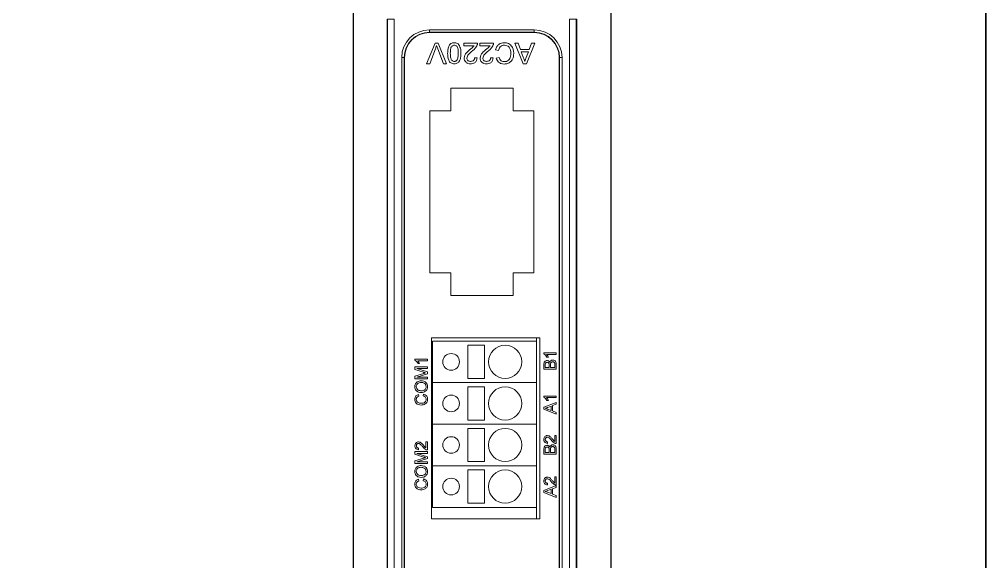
# Model space of a CAD drawing. Header units: millimetres. Extents: x 0 to 210250, y 0 to 148500.
# Drawn here: x 128227 to 136406, y 85344 to 89935 of the extents above; entities that cross this region are included whole.
import ezdxf

# ---------------------------------------------------------------- set-up
doc = ezdxf.new("R2010")
doc.units = ezdxf.units.MM
doc.header["$LTSCALE"] = 600
doc.layers.add('원격검침', color=3, linetype='CONTINUOUS')

msp = doc.modelspace()

# ---------------------------------------------------------------- linework, layer by layer
at = {"layer": '원격검침', "color": 2}
for p, q in [((131051.5, 90392.7, 0), (131051.5, 80455.5, 0)), ((133233.1, 90392.7, 0), (133233.1, 80455.5, 0))]:
    msp.add_line(p, q, dxfattribs=at)
at = {"layer": '원격검침', "color": 2, "linetype": 'Continuous', "lineweight": 15}
for p, q in [((131340, 89935.2, 0), (131340, 80913, 0)), ((131343.3, 89935.2, 0), (131340, 89935.2, 0)), ((131343.3, 80913, 0), (131343.3, 89935.2, 0)), ((131399.6, 89935.2, 0), (131343.3, 89935.2, 0)), ((131399.6, 89935.2, 0), (131399.6, 80913, 0)), ((132885, 80913, 0), (132885, 89935.2, 0)), ((132885, 89935.2, 0), (132941.3, 89935.2, 0)), ((132941.3, 89935.2, 0), (132941.3, 80913, 0)), ((132944.6, 89935.2, 0), (132941.3, 89935.2, 0)), ((132944.6, 80913, 0), (132944.6, 89935.2, 0)), ((131698.9, 89846.3, 0), (132585.7, 89846.3, 0)), ((131698.9, 89825.2, 0), (131698.9, 89846.3, 0)), ((132585.7, 89825.2, 0), (131698.9, 89825.2, 0)), ((131698.9, 89825.2, 0), (131698.9, 89822.6, 0)), ((132585.7, 89822.6, 0), (131698.9, 89822.6, 0)), ((132585.7, 89846.3, 0), (132585.7, 89825.2, 0)), ((132585.7, 89822.6, 0), (132585.7, 89825.2, 0)), ((131674.6, 89558.7, 0), (131745.5, 89734.6, 0)), ((131745.5, 89734.6, 0), (131772.4, 89734.6, 0)), ((131772.4, 89734.6, 0), (131843.4, 89558.7, 0)), ((131990.2, 89734.6, 0), (132105.2, 89734.6, 0)), ((131990.2, 89712.1, 0), (131990.2, 89734.6, 0)), ((132125.5, 89712.1, 0), (132125.5, 89734.6, 0)), ((132125.5, 89734.6, 0), (132240.6, 89734.6, 0)), ((132491.6, 89558.7, 0), (132421.7, 89734.6, 0)), ((132421.7, 89734.6, 0), (132448.1, 89734.6, 0)), ((132448.1, 89734.6, 0), (132468.1, 89680.5, 0)), ((132589.4, 89734.6, 0), (132519.6, 89558.7, 0)), ((132543.1, 89680.5, 0), (132563.1, 89734.6, 0)), ((132563.1, 89734.6, 0), (132589.4, 89734.6, 0)), ((131749.4, 89684.8, 0), (131701.4, 89558.7, 0)), ((131816.5, 89558.7, 0), (131768.6, 89684.8, 0)), ((132076.2, 89712.1, 0), (131990.2, 89712.1, 0)), ((132211.6, 89712.1, 0), (132125.5, 89712.1, 0)), ((132283.4, 89672.5, 0), (132258.6, 89678.3, 0)), ((132468.1, 89680.5, 0), (132543.1, 89680.5, 0)), ((132475.6, 89660.2, 0), (132492.7, 89614, 0)), ((132535.6, 89660.2, 0), (132475.6, 89660.2, 0)), ((132517.6, 89611.5, 0), (132535.6, 89660.2, 0)), ((131464.1, 81236.7, 0), (131464.1, 89611.5, 0)), ((131485.2, 89611.5, 0), (131464.1, 89611.5, 0)), ((131485.2, 89611.5, 0), (131485.2, 81236.7, 0)), ((131487.8, 89611.5, 0), (131485.2, 89611.5, 0)), ((131487.8, 89611.5, 0), (131487.8, 81236.7, 0)), ((131701.4, 89558.7, 0), (131674.6, 89558.7, 0)), ((131843.4, 89558.7, 0), (131816.5, 89558.7, 0)), ((132080.4, 89610.6, 0), (132103, 89608.3, 0)), ((132215.7, 89610.6, 0), (132238.3, 89608.3, 0)), ((132263.1, 89607.6, 0), (132287.9, 89612.9, 0)), ((132519.6, 89558.7, 0), (132491.6, 89558.7, 0)), ((132799.4, 89611.5, 0), (132796.8, 89611.5, 0)), ((132796.8, 81236.7, 0), (132796.8, 89611.5, 0)), ((132820.5, 89611.5, 0), (132799.4, 89611.5, 0)), ((132799.4, 81236.7, 0), (132799.4, 89611.5, 0)), ((132820.5, 89611.5, 0), (132820.5, 81236.7, 0)), ((132406.2, 89351.1, 0), (131878.4, 89351.1, 0)), ((131878.4, 89351.1, 0), (131878.4, 89161.1, 0)), ((132406.2, 89161.1, 0), (132406.2, 89351.1, 0)), ((131878.4, 89161.1, 0), (131702.4, 89161.1, 0)), ((131702.4, 89161.1, 0), (131702.4, 87788.7, 0)), ((132582.1, 89161.1, 0), (132406.2, 89161.1, 0)), ((132582.1, 87788.7, 0), (132582.1, 89161.1, 0)), ((131702.4, 87788.7, 0), (131878.4, 87788.7, 0)), ((131878.4, 87788.7, 0), (131878.4, 87598.7, 0)), ((132406.2, 87598.7, 0), (132406.2, 87788.7, 0)), ((132406.2, 87788.7, 0), (132582.1, 87788.7, 0)), ((131878.4, 87598.7, 0), (132406.2, 87598.7, 0)), ((132631.4, 87239.8, 0), (131716.5, 87239.8, 0)), ((131716.5, 87239.8, 0), (131716.5, 85705.6, 0)), ((132603.3, 87211.7, 0), (131723.6, 87211.7, 0)), ((131723.6, 87211.7, 0), (131723.6, 86859.8, 0)), ((132603.3, 87211.7, 0), (132603.3, 87239.8, 0)), ((132603.3, 86859.8, 0), (132603.3, 87211.7, 0)), ((132631.4, 85705.6, 0), (132631.4, 87239.8, 0)), ((132022.7, 86895, 0), (132022.7, 87176.5, 0)), ((132163.4, 87176.5, 0), (132022.7, 87176.5, 0)), ((132163.4, 86895, 0), (132163.4, 87176.5, 0)), ((132666.6, 87103.3, 0), (132666.6, 87112, 0)), ((132666.6, 87112, 0), (132772.2, 87112, 0)), ((132772.2, 87112, 0), (132772.2, 87098.5, 0)), ((131575.8, 87058.6, 0), (131681.3, 87058.6, 0)), ((131575.8, 87049.9, 0), (131575.8, 87058.6, 0)), ((131681.3, 87045.1, 0), (131599.1, 87045.1, 0)), ((131681.3, 87058.6, 0), (131681.3, 87045.1, 0)), ((132772.2, 87098.5, 0), (132689.9, 87098.5, 0)), ((132705.5, 87074.2, 0), (132693, 87074.2, 0)), ((131575.8, 86993.6, 0), (131681.3, 86993.6, 0)), ((131575.8, 86971.4, 0), (131575.8, 86993.6, 0)), ((131648.6, 86948.1, 0), (131575.8, 86971.4, 0)), ((131681.3, 86978.7, 0), (131592, 86978.7, 0)), ((131592, 86978.7, 0), (131681.3, 86950.6, 0)), ((131614.6, 87020.7, 0), (131602.2, 87020.7, 0)), ((131681.3, 86993.6, 0), (131681.3, 86978.7, 0)), ((131681.3, 86950.6, 0), (131681.3, 86935, 0)), ((132666.6, 86972.6, 0), (132666.6, 87012.2, 0)), ((132772.2, 86972.6, 0), (132666.6, 86972.6, 0)), ((132678.8, 87007.6, 0), (132678.8, 86987.5, 0)), ((132678.8, 86987.5, 0), (132711.3, 86987.5, 0)), ((132711.3, 86987.5, 0), (132711.3, 87009.3, 0)), ((132723.4, 87010.8, 0), (132723.4, 86987.5, 0)), ((132723.4, 86987.5, 0), (132760, 86987.5, 0)), ((132760, 86987.5, 0), (132760, 87012.5, 0)), ((132772.2, 87012.3, 0), (132772.2, 86972.6, 0)), ((131575.8, 86914.5, 0), (131649.8, 86938.1, 0)), ((131575.8, 86892.1, 0), (131575.8, 86914.5, 0)), ((131681.3, 86892.1, 0), (131575.8, 86892.1, 0)), ((131681.3, 86935, 0), (131592, 86907, 0)), ((131592, 86907, 0), (131681.3, 86907, 0)), ((131681.3, 86907, 0), (131681.3, 86892.1, 0)), ((131723.6, 86859.8, 0), (132603.3, 86859.8, 0)), ((131723.6, 86859.8, 0), (131723.6, 86507.9, 0)), ((132022.7, 86895, 0), (132163.4, 86895, 0)), ((132603.3, 86507.9, 0), (132603.3, 86859.8, 0)), ((132022.7, 86543.1, 0), (132022.7, 86824.6, 0)), ((132163.4, 86824.6, 0), (132022.7, 86824.6, 0)), ((132163.4, 86543.1, 0), (132163.4, 86824.6, 0)), ((131605.1, 86759.5, 0), (131608.3, 86744.6, 0)), ((131644.1, 86747.3, 0), (131647.5, 86762.2, 0)), ((132666.6, 86737.4, 0), (132666.6, 86746.1, 0)), ((132666.6, 86746.1, 0), (132772.2, 86746.1, 0)), ((132772.2, 86732.6, 0), (132689.9, 86732.6, 0)), ((132705.5, 86708.2, 0), (132693, 86708.2, 0)), ((132772.2, 86746.1, 0), (132772.2, 86732.6, 0)), ((132666.6, 86650.9, 0), (132772.2, 86692.9, 0)), ((132666.6, 86634.2, 0), (132666.6, 86650.9, 0)), ((132772.2, 86592.2, 0), (132666.6, 86634.2, 0)), ((132698.3, 86635.3, 0), (132727.5, 86624.5, 0)), ((132727.5, 86660.6, 0), (132699.8, 86650.3, 0)), ((132727.5, 86624.5, 0), (132727.5, 86660.6, 0)), ((132772.2, 86677.1, 0), (132739.7, 86665.1, 0)), ((132739.7, 86665.1, 0), (132739.7, 86620.1, 0)), ((132739.7, 86620.1, 0), (132772.2, 86608, 0)), ((132772.2, 86692.9, 0), (132772.2, 86677.1, 0)), ((132022.7, 86543.1, 0), (132163.4, 86543.1, 0)), ((132772.2, 86608, 0), (132772.2, 86592.2, 0)), ((131723.6, 86507.9, 0), (132603.3, 86507.9, 0)), ((131723.6, 86507.9, 0), (131723.6, 86156, 0)), ((132022.7, 86191.2, 0), (132022.7, 86472.7, 0)), ((132163.4, 86472.7, 0), (132022.7, 86472.7, 0)), ((132163.4, 86191.2, 0), (132163.4, 86472.7, 0)), ((132603.3, 86156, 0), (132603.3, 86507.9, 0)), ((132758.6, 86413.2, 0), (132772.2, 86413.2, 0)), ((132758.6, 86361.5, 0), (132758.6, 86413.2, 0)), ((132772.2, 86413.2, 0), (132772.2, 86344.1, 0)), ((131606.9, 86305.6, 0), (131605.5, 86292, 0)), ((131667.8, 86308.1, 0), (131667.8, 86359.7, 0)), ((131667.8, 86359.7, 0), (131681.3, 86359.7, 0)), ((131681.3, 86359.7, 0), (131681.3, 86290.7, 0)), ((132666.6, 86254.8, 0), (132666.6, 86294.3, 0)), ((132678.8, 86289.8, 0), (132678.8, 86269.7, 0)), ((132697.7, 86359, 0), (132696.4, 86345.5, 0)), ((132711.3, 86269.7, 0), (132711.3, 86291.5, 0)), ((132723.4, 86293, 0), (132723.4, 86269.7, 0)), ((132760, 86269.7, 0), (132760, 86294.7, 0)), ((132772.2, 86294.4, 0), (132772.2, 86254.8, 0)), ((131575.8, 86253.6, 0), (131575.8, 86275.8, 0)), ((131575.8, 86275.8, 0), (131681.3, 86275.8, 0)), ((131648.6, 86230.2, 0), (131575.8, 86253.6, 0)), ((131575.8, 86196.7, 0), (131649.8, 86220.3, 0)), ((131592, 86260.9, 0), (131681.3, 86232.7, 0)), ((131681.3, 86260.9, 0), (131592, 86260.9, 0)), ((131681.3, 86217.2, 0), (131592, 86189.2, 0)), ((131681.3, 86275.8, 0), (131681.3, 86260.9, 0)), ((131681.3, 86232.7, 0), (131681.3, 86217.2, 0)), ((132772.2, 86254.8, 0), (132666.6, 86254.8, 0)), ((132678.8, 86269.7, 0), (132711.3, 86269.7, 0)), ((132723.4, 86269.7, 0), (132760, 86269.7, 0)), ((131575.8, 86174.3, 0), (131575.8, 86196.7, 0)), ((131681.3, 86174.3, 0), (131575.8, 86174.3, 0)), ((131592, 86189.2, 0), (131681.3, 86189.2, 0)), ((131681.3, 86189.2, 0), (131681.3, 86174.3, 0)), ((131723.6, 86156, 0), (132603.3, 86156, 0)), ((131723.6, 86156, 0), (131723.6, 85804.1, 0)), ((132022.7, 86191.2, 0), (132163.4, 86191.2, 0)), ((132603.3, 85804.1, 0), (132603.3, 86156, 0)), ((131605.1, 86041.6, 0), (131608.3, 86026.8, 0)), ((131644.1, 86029.5, 0), (131647.5, 86044.4, 0)), ((132022.7, 85839.3, 0), (132022.7, 86120.8, 0)), ((132163.4, 86120.8, 0), (132022.7, 86120.8, 0)), ((132163.4, 85839.3, 0), (132163.4, 86120.8, 0)), ((132758.6, 86061.3, 0), (132772.2, 86061.3, 0)), ((132758.6, 86009.6, 0), (132758.6, 86061.3, 0)), ((132772.2, 86061.3, 0), (132772.2, 85992.2, 0)), ((132666.6, 85947.2, 0), (132772.2, 85989.1, 0)), ((132697.7, 86007.1, 0), (132696.4, 85993.6, 0)), ((132772.2, 85973.3, 0), (132739.7, 85961.3, 0)), ((132739.7, 85961.3, 0), (132739.7, 85916.3, 0)), ((132772.2, 85989.1, 0), (132772.2, 85973.3, 0)), ((132666.6, 85930.4, 0), (132666.6, 85947.2, 0)), ((132772.2, 85888.5, 0), (132666.6, 85930.4, 0)), ((132698.3, 85931.6, 0), (132727.5, 85920.8, 0)), ((132727.5, 85956.8, 0), (132699.8, 85946.6, 0)), ((132727.5, 85920.8, 0), (132727.5, 85956.8, 0)), ((132739.7, 85916.3, 0), (132772.2, 85904.3, 0)), ((132772.2, 85904.3, 0), (132772.2, 85888.5, 0)), ((131723.6, 85804.1, 0), (132603.3, 85804.1, 0)), ((132022.7, 85839.3, 0), (132163.4, 85839.3, 0)), ((132603.3, 85705.6, 0), (132603.3, 85804.1, 0)), ((131716.5, 85705.6, 0), (132631.4, 85705.6, 0))]:
    msp.add_line(p, q, dxfattribs=at)
at = {"layer": '원격검침', "color": 3, "elevation": 0}
for points in [[(136406.1, 95472.6), (117899, 95472.6), (117899, 72629.5), (136406.1, 72629.5)], [(154913.1, 95472.6), (136406.1, 95472.6), (136406.1, 72629.5), (154913.1, 72629.5)]]:
    msp.add_lwpolyline(points, close=True, dxfattribs=at)
at = {"layer": '원격검침', "color": 2, "linetype": 'Continuous', "lineweight": 15}
for centre, radius in [((131881.9, 87035.7, 0), 70.4), ((132339.3, 87035.7, 0), 140.8), ((132339.3, 86683.8, 0), 140.8), ((131881.9, 86683.8, 0), 70.4), ((132339.3, 86332, 0), 140.8), ((131881.9, 86332, 0), 70.4), ((131881.9, 85980.1, 0), 70.4), ((132339.3, 85980.1, 0), 140.8)]:
    msp.add_circle(centre, radius, dxfattribs=at)
for centre, radius, start, end in [((131698.9, 89611.5, 0), 234.8, 90, 180), ((131698.9, 89611.5, 0), 213.7, 90, 180), ((131698.9, 89611.5, 0), 211.1, 90, 180), ((132585.7, 89611.5, 0), 234.8, 0, 90), ((132585.7, 89611.5, 0), 213.7, 0, 90), ((132585.7, 89611.5, 0), 211.1, 0, 90)]:
    msp.add_arc(centre, radius, start, end, dxfattribs=at)
for points, knots in [([(131852.6, 89647.9, 0), (131852.8, 89657.8, 0), (131853.4, 89677.7, 0), (131859.1, 89702.3, 0), (131869, 89719.7, 0), (131880, 89730.1, 0), (131894, 89736, 0), (131904, 89736.6, 0), (131909, 89736.9, 0)], [0, 0, 0, 0, 0.2504923, 0.5003426, 0.6253851, 0.7501712, 0.8749721, 1, 1, 1, 1]), ([(131909, 89736.9, 0), (131917.4, 89736.2, 0), (131932.6, 89734.9, 0), (131943.5, 89724.5, 0), (131948.3, 89720, 0)], [0, 0, 0, 0, 0.559713, 1, 1, 1, 1]), ([(131948.3, 89720, 0), (131954.3, 89707.2, 0), (131965, 89684.2, 0), (131965.3, 89659, 0), (131965.4, 89647.9, 0)], [0, 0, 0, 0, 0.557975, 1, 1, 1, 1]), ([(132105.2, 89734.6, 0), (132105.1, 89731.7, 0), (132105, 89726.3, 0), (132103.5, 89721.2, 0), (132102.8, 89719, 0)], [0, 0, 0, 0, 0.559967, 1, 1, 1, 1]), ([(132240.6, 89734.6, 0), (132240.5, 89731.7, 0), (132240.4, 89726.3, 0), (132238.9, 89721.2, 0), (132238.2, 89719, 0)], [0, 0, 0, 0, 0.559966, 1, 1, 1, 1]), ([(132258.6, 89678.3, 0), (132261.5, 89687.3, 0), (132267.3, 89705.3, 0), (132285.9, 89725, 0), (132308.2, 89735.4, 0), (132323, 89736.4, 0), (132330.4, 89736.9, 0)], [0, 0, 0, 0, 0.280253, 0.559547, 0.779589, 1, 1, 1, 1]), ([(132330.4, 89736.9, 0), (132343.6, 89735.9, 0), (132369.9, 89734, 0), (132397.7, 89707.3, 0), (132409.8, 89675.9, 0), (132411.3, 89655.6, 0), (132412, 89645.4, 0)], [0, 0, 0, 0, 0.279955, 0.558087, 0.778911, 1, 1, 1, 1]), ([(131759, 89713.2, 0), (131757.3, 89707.9, 0), (131754.4, 89698.3, 0), (131751, 89688.9, 0), (131749.4, 89684.8, 0)], [0, 0, 0, 0, 0.559976, 1, 1, 1, 1]), ([(131768.6, 89684.8, 0), (131766.7, 89690.1, 0), (131763.2, 89699.4, 0), (131760.3, 89709, 0), (131759, 89713.2, 0)], [0, 0, 0, 0, 0.560007, 1, 1, 1, 1]), ([(131909, 89558.7, 0), (131904, 89559, 0), (131894, 89559.7, 0), (131880, 89565.7, 0), (131868.8, 89575.9, 0), (131854.9, 89602.6, 0), (131853.6, 89627.8, 0), (131852.6, 89647.9, 0)], [0, 0, 0, 0, 0.125384, 0.250644, 0.375695, 0.501102, 1, 1, 1, 1]), ([(131909, 89716.6, 0), (131905.4, 89716.2, 0), (131898.2, 89715.4, 0), (131889.2, 89709.1, 0), (131882.4, 89700.7, 0), (131875.5, 89680.1, 0), (131875.3, 89662.2, 0), (131875.1, 89647.8, 0)], [0, 0, 0, 0, 0.124656, 0.249421, 0.374388, 0.499592, 1, 1, 1, 1]), ([(131875.1, 89647.8, 0), (131875.3, 89633.4, 0), (131875.5, 89615.4, 0), (131882.6, 89594.8, 0), (131889.3, 89586.3, 0), (131898.4, 89580, 0), (131905.6, 89579.3, 0), (131909.2, 89579, 0)], [0, 0, 0, 0, 0.50038, 0.62556, 0.750528, 0.875236, 1, 1, 1, 1]), ([(131942.8, 89647.8, 0), (131942.6, 89662.2, 0), (131942.4, 89680.1, 0), (131935.6, 89700.7, 0), (131928.7, 89709.1, 0), (131919.7, 89715.5, 0), (131912.6, 89716.2, 0), (131909, 89716.6, 0)], [0, 0, 0, 0, 0.500363, 0.62557, 0.750536, 0.875304, 1, 1, 1, 1]), ([(131965.4, 89647.9, 0), (131965.1, 89637.9, 0), (131964.6, 89618.1, 0), (131958.9, 89593.4, 0), (131948.9, 89576, 0), (131937.9, 89565.6, 0), (131923.9, 89559.6, 0), (131914, 89559, 0), (131909, 89558.7, 0)], [0, 0, 0, 0, 0.250504, 0.500389, 0.625435, 0.750202, 0.874977, 1, 1, 1, 1]), ([(131932.6, 89591.1, 0), (131936.3, 89601.3, 0), (131942.9, 89619.7, 0), (131942.8, 89639.2, 0), (131942.8, 89647.8, 0)], [0, 0, 0, 0, 0.558055, 1, 1, 1, 1]), ([(131992.4, 89607.3, 0), (131993.6, 89615.7, 0), (131996, 89632.5, 0), (132014.9, 89656.9, 0), (132031.2, 89670.9, 0), (132041.2, 89679.5, 0)], [0, 0, 0, 0, 0.278693, 0.558818, 1, 1, 1, 1]), ([(132062.3, 89668.8, 0), (132051, 89659.2, 0), (132035.4, 89645.8, 0), (132018.1, 89624.9, 0), (132016, 89613.3, 0), (132015, 89607.5, 0)], [0, 0, 0, 0, 0.561314, 0.781387, 1, 1, 1, 1]), ([(132041.2, 89679.5, 0), (132048.3, 89685, 0), (132061, 89694.8, 0), (132071.6, 89706.8, 0), (132076.2, 89712.1, 0)], [0, 0, 0, 0, 0.5606084, 1, 1, 1, 1]), ([(132102.8, 89719, 0), (132097.2, 89708.1, 0), (132087.1, 89688.5, 0), (132069.9, 89674.9, 0), (132062.3, 89668.8, 0)], [0, 0, 0, 0, 0.558391, 1, 1, 1, 1]), ([(132127.8, 89607.3, 0), (132129, 89615.7, 0), (132131.3, 89632.5, 0), (132150.2, 89656.9, 0), (132166.6, 89670.9, 0), (132176.6, 89679.5, 0)], [0, 0, 0, 0, 0.278693, 0.558818, 1, 1, 1, 1]), ([(132197.6, 89668.8, 0), (132186.4, 89659.2, 0), (132170.7, 89645.8, 0), (132153.4, 89624.9, 0), (132151.4, 89613.3, 0), (132150.3, 89607.5, 0)], [0, 0, 0, 0, 0.561314, 0.781387, 1, 1, 1, 1]), ([(132176.6, 89679.5, 0), (132183.7, 89685, 0), (132196.3, 89694.8, 0), (132206.9, 89706.8, 0), (132211.6, 89712.1, 0)], [0, 0, 0, 0, 0.5606084, 1, 1, 1, 1]), ([(132238.2, 89719, 0), (132232.5, 89708.1, 0), (132222.4, 89688.5, 0), (132205.2, 89674.9, 0), (132197.6, 89668.8, 0)], [0, 0, 0, 0, 0.55839, 1, 1, 1, 1]), ([(132332.8, 89716.6, 0), (132326, 89715.9, 0), (132312.5, 89714.6, 0), (132291.9, 89699.7, 0), (132286.6, 89682.8, 0), (132283.4, 89672.5, 0)], [0, 0, 0, 0, 0.28075, 0.560901, 1, 1, 1, 1]), ([(132412, 89645.4, 0), (132411, 89632.7, 0), (132409.1, 89607.4, 0), (132389.5, 89576.3, 0), (132360.8, 89559.2, 0), (132340.9, 89557.4, 0), (132330.9, 89556.5, 0)], [0, 0, 0, 0, 0.280502, 0.55955, 0.779612, 1, 1, 1, 1]), ([(132332.1, 89576.8, 0), (132338.3, 89577.2, 0), (132350.8, 89578, 0), (132367.4, 89587.5, 0), (132379.8, 89603.2, 0), (132385.8, 89623.5, 0), (132386.7, 89638, 0), (132387.2, 89645.3, 0)], [0, 0, 0, 0, 0.186709, 0.372923, 0.559273, 0.779439, 1, 1, 1, 1]), ([(132387.2, 89645.3, 0), (132386.7, 89654.7, 0), (132385.7, 89673.6, 0), (132375.4, 89698.8, 0), (132355, 89714, 0), (132340.2, 89715.7, 0), (132332.8, 89716.6, 0)], [0, 0, 0, 0, 0.281222, 0.560711, 0.780135, 1, 1, 1, 1]), ([(131909.2, 89579, 0), (131911.8, 89579.2, 0), (131916.9, 89579.5, 0), (131925.5, 89583.2, 0), (131929.9, 89588.1, 0), (131932.6, 89591.1, 0)], [0, 0, 0, 0, 0.28045, 0.560681, 1, 1, 1, 1]), ([(132046.6, 89558.7, 0), (132038.9, 89559.2, 0), (132023.6, 89560.3, 0), (132005.2, 89572.5, 0), (131994.1, 89589.2, 0), (131993, 89601.3, 0), (131992.4, 89607.3, 0)], [0, 0, 0, 0, 0.280501, 0.559675, 0.779751, 1, 1, 1, 1]), ([(132015, 89607.5, 0), (132015.6, 89603, 0), (132016.8, 89594, 0), (132025.9, 89584.6, 0), (132036.5, 89579.6, 0), (132043.5, 89579.2, 0), (132047.1, 89579, 0)], [0, 0, 0, 0, 0.279082, 0.558605, 0.779054, 1, 1, 1, 1]), ([(132103, 89608.3, 0), (132101.7, 89600.5, 0), (132099.1, 89585, 0), (132083.9, 89567.7, 0), (132065.1, 89559.7, 0), (132052.7, 89559, 0), (132046.6, 89558.7, 0)], [0, 0, 0, 0, 0.280218, 0.558912, 0.779155, 1, 1, 1, 1]), ([(132047.1, 89579, 0), (132051.9, 89579.4, 0), (132061.6, 89580.1, 0), (132073.3, 89588, 0), (132079.6, 89599.1, 0), (132080.1, 89606.8, 0), (132080.4, 89610.6, 0)], [0, 0, 0, 0, 0.28035, 0.559495, 0.77941, 1, 1, 1, 1]), ([(132181.9, 89558.7, 0), (132174.2, 89559.2, 0), (132158.9, 89560.3, 0), (132140.5, 89572.5, 0), (132129.4, 89589.2, 0), (132128.3, 89601.3, 0), (132127.8, 89607.3, 0)], [0, 0, 0, 0, 0.280501, 0.559675, 0.779751, 1, 1, 1, 1]), ([(132150.3, 89607.5, 0), (132150.9, 89603, 0), (132152.1, 89594, 0), (132161.2, 89584.6, 0), (132171.8, 89579.6, 0), (132178.9, 89579.2, 0), (132182.4, 89579, 0)], [0, 0, 0, 0, 0.279082, 0.558605, 0.779054, 1, 1, 1, 1]), ([(132238.3, 89608.3, 0), (132237, 89600.5, 0), (132234.4, 89585, 0), (132219.3, 89567.7, 0), (132200.4, 89559.7, 0), (132188.1, 89559, 0), (132181.9, 89558.7, 0)], [0, 0, 0, 0, 0.280218, 0.558912, 0.779155, 1, 1, 1, 1]), ([(132182.4, 89579, 0), (132187.3, 89579.4, 0), (132197, 89580.1, 0), (132208.7, 89588, 0), (132214.9, 89599.1, 0), (132215.5, 89606.8, 0), (132215.7, 89610.6, 0)], [0, 0, 0, 0, 0.28035, 0.559495, 0.77941, 1, 1, 1, 1]), ([(132330.9, 89556.5, 0), (132322.3, 89557.1, 0), (132305.1, 89558.4, 0), (132283.9, 89571.1, 0), (132269.8, 89588.4, 0), (132265.3, 89601.2, 0), (132263.1, 89607.6, 0)], [0, 0, 0, 0, 0.280057, 0.559397, 0.779555, 1, 1, 1, 1]), ([(132287.9, 89612.9, 0), (132289.9, 89607.4, 0), (132293.7, 89596.5, 0), (132304.6, 89584, 0), (132318.4, 89577.6, 0), (132327.6, 89577, 0), (132332.1, 89576.8, 0)], [0, 0, 0, 0, 0.2805683, 0.5596975, 0.7796341, 1, 1, 1, 1]), ([(132492.7, 89614, 0), (132495.1, 89607.4, 0), (132499.4, 89595.8, 0), (132503.7, 89584.1, 0), (132505.6, 89579, 0)], [0, 0, 0, 0, 0.560004, 1, 1, 1, 1]), ([(132505.6, 89579, 0), (132507.3, 89585.3, 0), (132510.3, 89596.5, 0), (132515.4, 89606.9, 0), (132517.6, 89611.5, 0)], [0, 0, 0, 0, 0.55992, 1, 1, 1, 1]), ([(132693, 87074.2, 0), (132689.3, 87080.7, 0), (132682.6, 87092.5, 0), (132671.5, 87100, 0), (132666.6, 87103.3, 0)], [0, 0, 0, 0, 0.560437, 1, 1, 1, 1]), ([(131602.2, 87020.7, 0), (131598.4, 87027.3, 0), (131591.8, 87039, 0), (131580.7, 87046.6, 0), (131575.8, 87049.9, 0)], [0, 0, 0, 0, 0.560438, 1, 1, 1, 1]), ([(131599.1, 87045.1, 0), (131602.5, 87040.9, 0), (131608.8, 87033.4, 0), (131612.8, 87024.6, 0), (131614.6, 87020.7, 0)], [0, 0, 0, 0, 0.559686, 1, 1, 1, 1]), ([(132666.6, 87012.2, 0), (132666.8, 87016.9, 0), (132667.1, 87026.2, 0), (132672.8, 87038.4, 0), (132683, 87045.6, 0), (132690.3, 87046.6, 0), (132694, 87047.1, 0)], [0, 0, 0, 0, 0.281193, 0.560024, 0.780067, 1, 1, 1, 1]), ([(132695.3, 87032.2, 0), (132692.4, 87031.9, 0), (132688.1, 87031.4, 0), (132683.2, 87028.2, 0), (132678.3, 87021, 0), (132678.6, 87013.6, 0), (132678.8, 87007.6, 0)], [0, 0, 0, 0, 0.249603, 0.375026, 0.500273, 1, 1, 1, 1]), ([(132689.9, 87098.5, 0), (132693.4, 87094.3, 0), (132699.6, 87086.9, 0), (132703.7, 87078, 0), (132705.5, 87074.2, 0)], [0, 0, 0, 0, 0.559702, 1, 1, 1, 1]), ([(132694, 87047.1, 0), (132696.7, 87046.8, 0), (132702.1, 87046.2, 0), (132710.9, 87041.1, 0), (132714.5, 87035, 0), (132716.7, 87031.2, 0)], [0, 0, 0, 0, 0.28031, 0.560784, 1, 1, 1, 1]), ([(132710, 87022, 0), (132709.3, 87023.7, 0), (132708, 87027, 0), (132702.9, 87031.5, 0), (132698.1, 87031.9, 0), (132695.3, 87032.2, 0)], [0, 0, 0, 0, 0.280907, 0.561011, 1, 1, 1, 1]), ([(132711.3, 87009.3, 0), (132711.3, 87011.7, 0), (132711.3, 87016, 0), (132710.4, 87020.1, 0), (132710, 87022, 0)], [0, 0, 0, 0, 0.5603787, 1, 1, 1, 1]), ([(132716.7, 87031.2, 0), (132717.8, 87034.3, 0), (132720, 87040.4, 0), (132726.6, 87047, 0), (132734.3, 87050.6, 0), (132739.4, 87051, 0), (132741.9, 87051.1, 0)], [0, 0, 0, 0, 0.280204, 0.559643, 0.779724, 1, 1, 1, 1]), ([(132741.7, 87036.3, 0), (132738.7, 87035.9, 0), (132734.2, 87035.4, 0), (132729.1, 87032, 0), (132723.5, 87024.8, 0), (132723.5, 87017, 0), (132723.4, 87010.8, 0)], [0, 0, 0, 0, 0.249858, 0.375507, 0.501168, 1, 1, 1, 1]), ([(132759.5, 87021.5, 0), (132758.9, 87023.9, 0), (132757.8, 87028.5, 0), (132752.9, 87033.4, 0), (132747.3, 87035.9, 0), (132743.6, 87036.1, 0), (132741.7, 87036.3, 0)], [0, 0, 0, 0, 0.2803106, 0.5590749, 0.7793939, 1, 1, 1, 1]), ([(132741.9, 87051.1, 0), (132745.4, 87050.8, 0), (132752.4, 87050.1, 0), (132761.8, 87045, 0), (132771.4, 87032.7, 0), (132771.8, 87020.7, 0), (132772.2, 87012.3, 0)], [0, 0, 0, 0, 0.1871443, 0.3743193, 0.5607894, 1, 1, 1, 1]), ([(132760, 87012.5, 0), (132760, 87014.2, 0), (132760, 87017.2, 0), (132759.6, 87020.2, 0), (132759.5, 87021.5, 0)], [0, 0, 0, 0, 0.560087, 1, 1, 1, 1]), ([(131665.3, 86942.9, 0), (131662.2, 86943.8, 0), (131656.6, 86945.5, 0), (131651, 86947.3, 0), (131648.6, 86948.1, 0)], [0, 0, 0, 0, 0.56, 1, 1, 1, 1]), ([(131649.8, 86938.1, 0), (131652.7, 86939, 0), (131657.9, 86940.6, 0), (131663.1, 86942.2, 0), (131665.3, 86942.9, 0)], [0, 0, 0, 0, 0.560007, 1, 1, 1, 1]), ([(131574.4, 86825.9, 0), (131575.3, 86833.6, 0), (131577.1, 86849.2, 0), (131592.1, 86866.3, 0), (131610.4, 86874.7, 0), (131622.6, 86875.5, 0), (131628.7, 86875.9, 0)], [0, 0, 0, 0, 0.279616, 0.558573, 0.779079, 1, 1, 1, 1]), ([(131628.6, 86861, 0), (131622.8, 86860.6, 0), (131611.4, 86859.9, 0), (131596.8, 86852, 0), (131588, 86839.5, 0), (131587.1, 86830.5, 0), (131586.6, 86826, 0)], [0, 0, 0, 0, 0.280786, 0.560096, 0.779952, 1, 1, 1, 1]), ([(131670.5, 86825.7, 0), (131669.8, 86831.5, 0), (131668.3, 86843.1, 0), (131656.2, 86855.1, 0), (131642.2, 86860.4, 0), (131633.1, 86860.8, 0), (131628.6, 86861, 0)], [0, 0, 0, 0, 0.279098, 0.558173, 0.778811, 1, 1, 1, 1]), ([(131628.7, 86875.9, 0), (131636.5, 86875.2, 0), (131651.9, 86873.9, 0), (131670.7, 86861.6, 0), (131680.9, 86844, 0), (131682.1, 86831.9, 0), (131682.7, 86825.8, 0)], [0, 0, 0, 0, 0.280356, 0.559506, 0.779635, 1, 1, 1, 1]), ([(131629.9, 86775.7, 0), (131622, 86776.2, 0), (131606.2, 86777.3, 0), (131587, 86789.6, 0), (131575.9, 86807.2, 0), (131574.9, 86819.6, 0), (131574.4, 86825.9, 0)], [0, 0, 0, 0, 0.2805818, 0.5596097, 0.7795813, 1, 1, 1, 1]), ([(131586.6, 86826, 0), (131587.4, 86820, 0), (131589, 86808.2, 0), (131604.9, 86791.9, 0), (131620.6, 86791.1, 0), (131630.1, 86790.6, 0)], [0, 0, 0, 0, 0.2801589, 0.5596742, 1, 1, 1, 1]), ([(131682.7, 86825.8, 0), (131681.8, 86818.2, 0), (131680, 86802.9, 0), (131665.6, 86786.1, 0), (131647.8, 86777.3, 0), (131635.9, 86776.2, 0), (131629.9, 86775.7, 0)], [0, 0, 0, 0, 0.279581, 0.558771, 0.779299, 1, 1, 1, 1]), ([(131630.1, 86790.6, 0), (131635.8, 86791, 0), (131647, 86791.7, 0), (131660.8, 86800.2, 0), (131669.2, 86812.4, 0), (131670.1, 86821.3, 0), (131670.5, 86825.7, 0)], [0, 0, 0, 0, 0.280643, 0.559884, 0.779856, 1, 1, 1, 1]), ([(131574.4, 86718.8, 0), (131574.8, 86724, 0), (131575.6, 86734.3, 0), (131583.2, 86747, 0), (131593.6, 86755.5, 0), (131601.3, 86758.1, 0), (131605.1, 86759.5, 0)], [0, 0, 0, 0, 0.280065, 0.559377, 0.779558, 1, 1, 1, 1]), ([(131627.8, 86670.2, 0), (131620.1, 86670.7, 0), (131605, 86671.9, 0), (131586.3, 86683.6, 0), (131576.1, 86700.9, 0), (131575, 86712.8, 0), (131574.4, 86718.8, 0)], [0, 0, 0, 0, 0.280512, 0.55956, 0.779617, 1, 1, 1, 1]), ([(131608.3, 86744.6, 0), (131605, 86743.4, 0), (131598.5, 86741.1, 0), (131590.9, 86734.6, 0), (131587.1, 86726.3, 0), (131586.8, 86720.8, 0), (131586.6, 86718.1, 0)], [0, 0, 0, 0, 0.280571, 0.559689, 0.779631, 1, 1, 1, 1]), ([(131586.6, 86718.1, 0), (131586.8, 86714.4, 0), (131587.4, 86706.9, 0), (131593, 86696.9, 0), (131606, 86686.7, 0), (131618.8, 86685.7, 0), (131627.7, 86685.1, 0)], [0, 0, 0, 0, 0.187198, 0.373881, 0.560756, 1, 1, 1, 1]), ([(131627.7, 86685.1, 0), (131633.4, 86685.3, 0), (131644.7, 86685.9, 0), (131659.8, 86692.1, 0), (131668.9, 86704.3, 0), (131670, 86713.2, 0), (131670.5, 86717.7, 0)], [0, 0, 0, 0, 0.28122, 0.560715, 0.780139, 1, 1, 1, 1]), ([(131682.7, 86719.1, 0), (131682.1, 86711.2, 0), (131680.9, 86695.4, 0), (131664.9, 86678.7, 0), (131646.1, 86671.5, 0), (131633.9, 86670.6, 0), (131627.8, 86670.2, 0)], [0, 0, 0, 0, 0.279943, 0.558083, 0.77891, 1, 1, 1, 1]), ([(131670.5, 86717.7, 0), (131670.1, 86721.8, 0), (131669.3, 86729.9, 0), (131660.4, 86742.2, 0), (131650.2, 86745.4, 0), (131644.1, 86747.3, 0)], [0, 0, 0, 0, 0.280748, 0.560902, 1, 1, 1, 1]), ([(131647.5, 86762.2, 0), (131652.9, 86760.4, 0), (131663.7, 86757, 0), (131675.5, 86745.8, 0), (131681.8, 86732.4, 0), (131682.4, 86723.5, 0), (131682.7, 86719.1, 0)], [0, 0, 0, 0, 0.280262, 0.559549, 0.779587, 1, 1, 1, 1]), ([(132693, 86708.2, 0), (132689.3, 86714.8, 0), (132682.6, 86726.5, 0), (132671.5, 86734.1, 0), (132666.6, 86737.4, 0)], [0, 0, 0, 0, 0.560437, 1, 1, 1, 1]), ([(132689.9, 86732.6, 0), (132693.4, 86728.4, 0), (132699.6, 86720.9, 0), (132703.7, 86712.1, 0), (132705.5, 86708.2, 0)], [0, 0, 0, 0, 0.559702, 1, 1, 1, 1]), ([(132699.8, 86650.3, 0), (132695.8, 86648.9, 0), (132688.9, 86646.3, 0), (132681.9, 86643.7, 0), (132678.8, 86642.6, 0)], [0, 0, 0, 0, 0.560002, 1, 1, 1, 1]), ([(132678.8, 86642.6, 0), (132682.5, 86641.6, 0), (132689.3, 86639.8, 0), (132695.5, 86636.7, 0), (132698.3, 86635.3, 0)], [0, 0, 0, 0, 0.559911, 1, 1, 1, 1]), ([(132666.6, 86379.3, 0), (132666.9, 86383.9, 0), (132667.6, 86393.1, 0), (132674.8, 86404.1, 0), (132684.9, 86410.8, 0), (132692.1, 86411.5, 0), (132695.7, 86411.8, 0)], [0, 0, 0, 0, 0.280513, 0.559696, 0.779763, 1, 1, 1, 1]), ([(132696.4, 86345.5, 0), (132691.7, 86346.3, 0), (132682.3, 86347.8, 0), (132672, 86356.9, 0), (132667.2, 86368.2, 0), (132666.8, 86375.6, 0), (132666.6, 86379.3, 0)], [0, 0, 0, 0, 0.280241, 0.558888, 0.779142, 1, 1, 1, 1]), ([(132695.9, 86398.3, 0), (132693.2, 86397.9, 0), (132687.8, 86397.2, 0), (132682.1, 86391.7, 0), (132679.2, 86385.4, 0), (132678.9, 86381.1, 0), (132678.8, 86379, 0)], [0, 0, 0, 0, 0.2790671, 0.5585813, 0.7790615, 1, 1, 1, 1]), ([(132678.8, 86379, 0), (132679, 86376.1, 0), (132679.4, 86370.3, 0), (132684.2, 86363.2, 0), (132690.9, 86359.5, 0), (132695.4, 86359.2, 0), (132697.7, 86359, 0)], [0, 0, 0, 0, 0.280372, 0.559468, 0.779395, 1, 1, 1, 1]), ([(132695.7, 86411.8, 0), (132700.8, 86411.1, 0), (132710.9, 86409.7, 0), (132725.5, 86398.3, 0), (132733.9, 86388.5, 0), (132739, 86382.5, 0)], [0, 0, 0, 0, 0.278709, 0.558817, 1, 1, 1, 1]), ([(132732.7, 86369.9, 0), (132726.9, 86376.6, 0), (132718.9, 86386, 0), (132706.3, 86396.4, 0), (132699.3, 86397.6, 0), (132695.9, 86398.3, 0)], [0, 0, 0, 0, 0.561301, 0.781371, 1, 1, 1, 1]), ([(132762.8, 86345.5, 0), (132756.2, 86348.9, 0), (132744.5, 86355, 0), (132736.3, 86365.3, 0), (132732.7, 86369.9, 0)], [0, 0, 0, 0, 0.558402, 1, 1, 1, 1]), ([(132739, 86382.5, 0), (132741.1, 86380, 0), (132744.5, 86375.8, 0), (132749.4, 86370.1, 0), (132753.6, 86365.4, 0), (132756.9, 86362.8, 0), (132758.6, 86361.5, 0)], [0, 0, 0, 0, 0.340048, 0.560065, 0.780088, 1, 1, 1, 1]), ([(131575.8, 86325.9, 0), (131576.1, 86330.5, 0), (131576.7, 86339.7, 0), (131584, 86350.7, 0), (131594.1, 86357.3, 0), (131601.3, 86358, 0), (131604.9, 86358.3, 0)], [0, 0, 0, 0, 0.280509, 0.559693, 0.77976, 1, 1, 1, 1]), ([(131605.5, 86292, 0), (131600.9, 86292.8, 0), (131591.5, 86294.4, 0), (131581.2, 86303.4, 0), (131576.4, 86314.8, 0), (131576, 86322.2, 0), (131575.8, 86325.9, 0)], [0, 0, 0, 0, 0.28024, 0.558884, 0.779138, 1, 1, 1, 1]), ([(131605, 86344.8, 0), (131602.3, 86344.4, 0), (131596.9, 86343.7, 0), (131591.3, 86338.3, 0), (131588.3, 86331.9, 0), (131588.1, 86327.7, 0), (131587.9, 86325.6, 0)], [0, 0, 0, 0, 0.279063, 0.558584, 0.779063, 1, 1, 1, 1]), ([(131587.9, 86325.6, 0), (131588.2, 86322.6, 0), (131588.6, 86316.8, 0), (131593.3, 86309.8, 0), (131600, 86306.1, 0), (131604.6, 86305.7, 0), (131606.9, 86305.6, 0)], [0, 0, 0, 0, 0.2803653, 0.5594616, 0.7793897, 1, 1, 1, 1]), ([(131604.9, 86358.3, 0), (131609.9, 86357.6, 0), (131620.1, 86356.2, 0), (131634.7, 86344.9, 0), (131643.1, 86335, 0), (131648.2, 86329.1, 0)], [0, 0, 0, 0, 0.278708, 0.558816, 1, 1, 1, 1]), ([(131641.8, 86316.4, 0), (131636.1, 86323.2, 0), (131628, 86332.6, 0), (131615.5, 86343, 0), (131608.5, 86344.2, 0), (131605, 86344.8, 0)], [0, 0, 0, 0, 0.561303, 0.781373, 1, 1, 1, 1]), ([(131671.9, 86292.1, 0), (131665.4, 86295.5, 0), (131653.6, 86301.5, 0), (131645.5, 86311.9, 0), (131641.8, 86316.4, 0)], [0, 0, 0, 0, 0.558407, 1, 1, 1, 1]), ([(131648.2, 86329.1, 0), (131650.3, 86326.5, 0), (131653.7, 86322.4, 0), (131658.6, 86316.7, 0), (131662.8, 86311.9, 0), (131666.1, 86309.3, 0), (131667.8, 86308.1, 0)], [0, 0, 0, 0, 0.3400404, 0.5600579, 0.7800893, 1, 1, 1, 1]), ([(131681.3, 86290.7, 0), (131679.5, 86290.7, 0), (131676.3, 86290.8, 0), (131673.3, 86291.7, 0), (131671.9, 86292.1, 0)], [0, 0, 0, 0, 0.55997, 1, 1, 1, 1]), ([(132666.6, 86294.3, 0), (132666.8, 86299, 0), (132667.1, 86308.4, 0), (132672.8, 86320.6, 0), (132683, 86327.8, 0), (132690.3, 86328.8, 0), (132694, 86329.2, 0)], [0, 0, 0, 0, 0.281189, 0.560017, 0.780067, 1, 1, 1, 1]), ([(132695.3, 86314.4, 0), (132692.4, 86314.1, 0), (132688.1, 86313.6, 0), (132683.2, 86310.3, 0), (132678.3, 86303.2, 0), (132678.6, 86295.7, 0), (132678.8, 86289.8, 0)], [0, 0, 0, 0, 0.249601, 0.375029, 0.500281, 1, 1, 1, 1]), ([(132694, 86329.2, 0), (132696.7, 86328.9, 0), (132702.1, 86328.3, 0), (132710.9, 86323.3, 0), (132714.5, 86317.1, 0), (132716.7, 86313.4, 0)], [0, 0, 0, 0, 0.280308, 0.560785, 1, 1, 1, 1]), ([(132710, 86304.1, 0), (132709.3, 86305.8, 0), (132708, 86309.2, 0), (132702.9, 86313.6, 0), (132698.1, 86314.1, 0), (132695.3, 86314.4, 0)], [0, 0, 0, 0, 0.280896, 0.561012, 1, 1, 1, 1]), ([(132711.3, 86291.5, 0), (132711.3, 86293.8, 0), (132711.3, 86298.1, 0), (132710.4, 86302.3, 0), (132710, 86304.1, 0)], [0, 0, 0, 0, 0.5603967, 1, 1, 1, 1]), ([(132716.7, 86313.4, 0), (132717.8, 86316.5, 0), (132720, 86322.6, 0), (132726.6, 86329.1, 0), (132734.3, 86332.8, 0), (132739.4, 86333.1, 0), (132741.9, 86333.3, 0)], [0, 0, 0, 0, 0.280198, 0.559643, 0.779721, 1, 1, 1, 1]), ([(132741.7, 86318.4, 0), (132738.7, 86318.1, 0), (132734.2, 86317.6, 0), (132729.1, 86314.2, 0), (132723.5, 86307, 0), (132723.5, 86299.2, 0), (132723.4, 86293, 0)], [0, 0, 0, 0, 0.249857, 0.375514, 0.501162, 1, 1, 1, 1]), ([(132759.5, 86303.7, 0), (132758.9, 86306, 0), (132757.8, 86310.7, 0), (132752.9, 86315.6, 0), (132747.3, 86318.1, 0), (132743.6, 86318.3, 0), (132741.7, 86318.4, 0)], [0, 0, 0, 0, 0.280327, 0.559081, 0.779394, 1, 1, 1, 1]), ([(132741.9, 86333.3, 0), (132745.4, 86333, 0), (132752.4, 86332.3, 0), (132761.8, 86327.2, 0), (132771.4, 86314.9, 0), (132771.8, 86302.9, 0), (132772.2, 86294.4, 0)], [0, 0, 0, 0, 0.187145, 0.374319, 0.560785, 1, 1, 1, 1]), ([(132760, 86294.7, 0), (132760, 86296.4, 0), (132760, 86299.4, 0), (132759.6, 86302.4, 0), (132759.5, 86303.7, 0)], [0, 0, 0, 0, 0.560132, 1, 1, 1, 1]), ([(132772.2, 86344.1, 0), (132770.4, 86344.2, 0), (132767.2, 86344.2, 0), (132764.1, 86345.1, 0), (132762.8, 86345.5, 0)], [0, 0, 0, 0, 0.559965, 1, 1, 1, 1]), ([(131665.3, 86225, 0), (131662.2, 86226, 0), (131656.6, 86227.7, 0), (131651, 86229.4, 0), (131648.6, 86230.2, 0)], [0, 0, 0, 0, 0.5599956, 1, 1, 1, 1]), ([(131649.8, 86220.3, 0), (131652.7, 86221.2, 0), (131657.9, 86222.8, 0), (131663.1, 86224.3, 0), (131665.3, 86225, 0)], [0, 0, 0, 0, 0.560007, 1, 1, 1, 1]), ([(131574.4, 86108, 0), (131575.3, 86115.8, 0), (131577.1, 86131.3, 0), (131592.1, 86148.4, 0), (131610.4, 86156.8, 0), (131622.6, 86157.6, 0), (131628.7, 86158, 0)], [0, 0, 0, 0, 0.279617, 0.558572, 0.779078, 1, 1, 1, 1]), ([(131628.6, 86143.2, 0), (131622.8, 86142.8, 0), (131611.4, 86142.1, 0), (131596.8, 86134.2, 0), (131588, 86121.7, 0), (131587.1, 86112.6, 0), (131586.6, 86108.1, 0)], [0, 0, 0, 0, 0.280785, 0.560094, 0.779952, 1, 1, 1, 1]), ([(131670.5, 86107.9, 0), (131669.8, 86113.7, 0), (131668.3, 86125.3, 0), (131656.2, 86137.3, 0), (131642.2, 86142.5, 0), (131633.1, 86142.9, 0), (131628.6, 86143.2, 0)], [0, 0, 0, 0, 0.279094, 0.558171, 0.778811, 1, 1, 1, 1]), ([(131628.7, 86158, 0), (131636.5, 86157.4, 0), (131651.9, 86156, 0), (131670.7, 86143.7, 0), (131680.9, 86126.1, 0), (131682.1, 86114, 0), (131682.7, 86108, 0)], [0, 0, 0, 0, 0.280356, 0.559508, 0.779638, 1, 1, 1, 1]), ([(131629.9, 86057.9, 0), (131622, 86058.4, 0), (131606.2, 86059.4, 0), (131587, 86071.8, 0), (131575.9, 86089.4, 0), (131574.9, 86101.8, 0), (131574.4, 86108, 0)], [0, 0, 0, 0, 0.28058, 0.559608, 0.779579, 1, 1, 1, 1]), ([(131574.4, 86001, 0), (131574.8, 86006.1, 0), (131575.6, 86016.5, 0), (131583.2, 86029.2, 0), (131593.6, 86037.6, 0), (131601.3, 86040.3, 0), (131605.1, 86041.6, 0)], [0, 0, 0, 0, 0.280061, 0.559379, 0.779555, 1, 1, 1, 1]), ([(131586.6, 86108.1, 0), (131587.4, 86102.2, 0), (131589, 86090.3, 0), (131604.9, 86074.1, 0), (131620.6, 86073.3, 0), (131630.1, 86072.8, 0)], [0, 0, 0, 0, 0.2801589, 0.5596742, 1, 1, 1, 1]), ([(131682.7, 86108, 0), (131681.8, 86100.3, 0), (131680, 86085.1, 0), (131665.6, 86068.2, 0), (131647.8, 86059.4, 0), (131635.9, 86058.4, 0), (131629.9, 86057.9, 0)], [0, 0, 0, 0, 0.279587, 0.558773, 0.7793, 1, 1, 1, 1]), ([(131630.1, 86072.8, 0), (131635.8, 86073.1, 0), (131647, 86073.8, 0), (131660.8, 86082.4, 0), (131669.2, 86094.6, 0), (131670.1, 86103.5, 0), (131670.5, 86107.9, 0)], [0, 0, 0, 0, 0.280643, 0.559885, 0.779856, 1, 1, 1, 1]), ([(131647.5, 86044.4, 0), (131652.9, 86042.6, 0), (131663.7, 86039.1, 0), (131675.5, 86028, 0), (131681.8, 86014.6, 0), (131682.4, 86005.7, 0), (131682.7, 86001.3, 0)], [0, 0, 0, 0, 0.2802635, 0.5595499, 0.7795876, 1, 1, 1, 1]), ([(132666.6, 86027.4, 0), (132666.9, 86032, 0), (132667.6, 86041.2, 0), (132674.8, 86052.3, 0), (132684.9, 86058.9, 0), (132692.1, 86059.6, 0), (132695.7, 86059.9, 0)], [0, 0, 0, 0, 0.280513, 0.559696, 0.779764, 1, 1, 1, 1]), ([(132695.9, 86046.4, 0), (132693.2, 86046, 0), (132687.8, 86045.3, 0), (132682.1, 86039.9, 0), (132679.2, 86033.5, 0), (132678.9, 86029.3, 0), (132678.8, 86027.1, 0)], [0, 0, 0, 0, 0.279066, 0.55858, 0.779061, 1, 1, 1, 1]), ([(132695.7, 86059.9, 0), (132700.8, 86059.2, 0), (132710.9, 86057.8, 0), (132725.5, 86046.4, 0), (132733.9, 86036.6, 0), (132739, 86030.6, 0)], [0, 0, 0, 0, 0.27871, 0.558819, 1, 1, 1, 1]), ([(132732.7, 86018, 0), (132726.9, 86024.8, 0), (132718.9, 86034.1, 0), (132706.3, 86044.5, 0), (132699.3, 86045.8, 0), (132695.9, 86046.4, 0)], [0, 0, 0, 0, 0.5613033, 0.7813705, 1, 1, 1, 1]), ([(131627.8, 85952.3, 0), (131620.1, 85952.9, 0), (131605, 85954, 0), (131586.3, 85965.8, 0), (131576.1, 85983.1, 0), (131575, 85995, 0), (131574.4, 86001, 0)], [0, 0, 0, 0, 0.280511, 0.559559, 0.779618, 1, 1, 1, 1]), ([(131608.3, 86026.8, 0), (131605, 86025.6, 0), (131598.5, 86023.3, 0), (131590.9, 86016.7, 0), (131587.1, 86008.4, 0), (131586.8, 86003, 0), (131586.6, 86000.2, 0)], [0, 0, 0, 0, 0.280569, 0.559694, 0.779637, 1, 1, 1, 1]), ([(131586.6, 86000.2, 0), (131586.8, 85996.5, 0), (131587.4, 85989.1, 0), (131593, 85979.1, 0), (131606, 85968.8, 0), (131618.8, 85967.9, 0), (131627.7, 85967.2, 0)], [0, 0, 0, 0, 0.187202, 0.373884, 0.560758, 1, 1, 1, 1]), ([(131627.7, 85967.2, 0), (131633.4, 85967.5, 0), (131644.7, 85968.1, 0), (131659.8, 85974.2, 0), (131668.9, 85986.5, 0), (131670, 85995.4, 0), (131670.5, 85999.9, 0)], [0, 0, 0, 0, 0.281219, 0.560709, 0.780135, 1, 1, 1, 1]), ([(131682.7, 86001.3, 0), (131682.1, 85993.3, 0), (131680.9, 85977.6, 0), (131664.9, 85960.9, 0), (131646.1, 85953.6, 0), (131633.9, 85952.8, 0), (131627.8, 85952.3, 0)], [0, 0, 0, 0, 0.2799406, 0.5580815, 0.7789091, 1, 1, 1, 1]), ([(131670.5, 85999.9, 0), (131670.1, 86003.9, 0), (131669.3, 86012, 0), (131660.4, 86024.4, 0), (131650.2, 86027.5, 0), (131644.1, 86029.5, 0)], [0, 0, 0, 0, 0.280748, 0.560903, 1, 1, 1, 1]), ([(132696.4, 85993.6, 0), (132691.7, 85994.4, 0), (132682.3, 85995.9, 0), (132672, 86005, 0), (132667.2, 86016.3, 0), (132666.8, 86023.7, 0), (132666.6, 86027.4, 0)], [0, 0, 0, 0, 0.280239, 0.558888, 0.779142, 1, 1, 1, 1]), ([(132678.8, 86027.1, 0), (132679, 86024.2, 0), (132679.4, 86018.4, 0), (132684.2, 86011.4, 0), (132690.9, 86007.6, 0), (132695.4, 86007.3, 0), (132697.7, 86007.1, 0)], [0, 0, 0, 0, 0.280372, 0.559468, 0.779395, 1, 1, 1, 1]), ([(132762.8, 85993.7, 0), (132756.2, 85997.1, 0), (132744.5, 86003.1, 0), (132736.3, 86013.4, 0), (132732.7, 86018, 0)], [0, 0, 0, 0, 0.558402, 1, 1, 1, 1]), ([(132739, 86030.6, 0), (132741.1, 86028.1, 0), (132744.5, 86024, 0), (132749.4, 86018.3, 0), (132753.6, 86013.5, 0), (132756.9, 86010.9, 0), (132758.6, 86009.6, 0)], [0, 0, 0, 0, 0.340048, 0.560065, 0.780088, 1, 1, 1, 1]), ([(132772.2, 85992.2, 0), (132770.4, 85992.3, 0), (132767.2, 85992.4, 0), (132764.1, 85993.3, 0), (132762.8, 85993.7, 0)], [0, 0, 0, 0, 0.559966, 1, 1, 1, 1]), ([(132699.8, 85946.6, 0), (132695.8, 85945.1, 0), (132688.9, 85942.5, 0), (132681.9, 85939.9, 0), (132678.8, 85938.8, 0)], [0, 0, 0, 0, 0.560002, 1, 1, 1, 1]), ([(132678.8, 85938.8, 0), (132682.5, 85937.8, 0), (132689.3, 85936, 0), (132695.5, 85932.9, 0), (132698.3, 85931.6, 0)], [0, 0, 0, 0, 0.559908, 1, 1, 1, 1])]:
    msp.add_open_spline(points, degree=3, knots=knots, dxfattribs=at)

doc.saveas('drawing.dxf')
